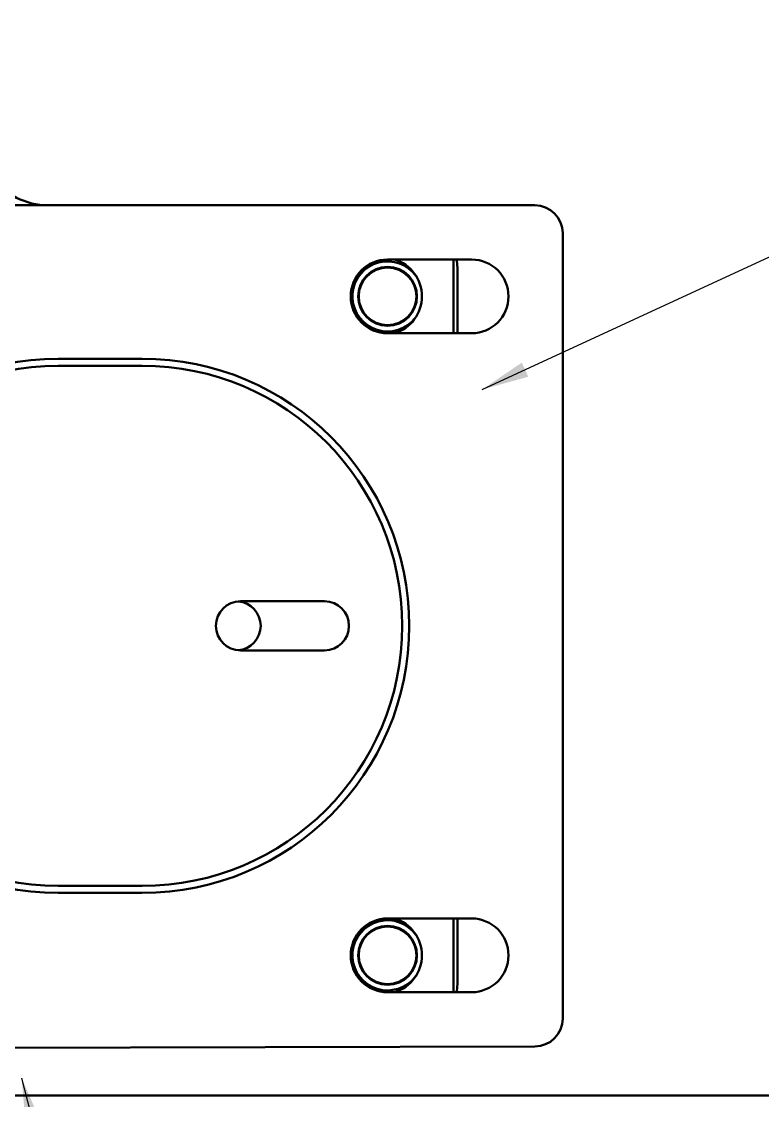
# Model space of a CAD drawing. Header units: millimetres. Extents: x -253 to 12701, y 1223 to 2077.
# Drawn here: x -3.5 to 48.2, y 1819.5 to 1894.7 of the extents above; entities that cross this region are included whole.
import ezdxf

# ---------------------------------------------------------------- set-up
doc = ezdxf.new("R2010")
doc.units = ezdxf.units.MM
doc.layers.add('NET DAM', color=7, linetype='Continuous', lineweight=50)
doc.layers.add('NET MANH', color=10, linetype='Continuous', lineweight=25)
doc.styles.get("Standard").update_dxf_attribs({"font": 'arial.ttf'})
doc.dimstyles.new('SLDDIMSTYLE0', dxfattribs={"dimtxt": 0.18, "dimasz": 3.302, "dimexe": 0, "dimexo": 0.0625, "dimgap": 0, "dimtad": 0, "dimtih": 1, "dimtoh": 1, "dimdec": 0, "dimrnd": 1e-09, "dimzin": 0, "dimdsep": 46, "dimtxsty": 'Standard', "dimsah": 1, "dimcen": 0.09, "dimadec": 0, "dimazin": 0, "dimtfac": 3.302, "dimtdec": 0, "dimtofl": 0, "dimtmove": 0, "dimatfit": 3, "dimfxl": 1, "dimfrac": 2, "dimtolj": 1, "dimtzin": 0, "dimarcsym": 0})

msp = doc.modelspace()

# ---------------------------------------------------------------- linework, layer by layer
at = {"layer": 'NET DAM', "color": 7}
for p, q in [((32.28683943876831, 1881.921832654664), (-64.51316056123142, 1881.921832654664)), ((34.24239499432451, 1825.210721543554), (34.24239499432451, 1879.966277099109)), ((22.02017277210189, 1878.137832654664), (27.88683943876867, 1878.137832654664)), ((26.6157283276566, 1872.994721543553), (26.6157283276566, 1878.137832654664)), ((26.90906166099057, 1877.521832654664), (26.90906166099057, 1872.994721543554)), ((23.70563003760481, 1873.795813191499), (24.01240856469803, 1874.149836070092)), ((27.88683943876867, 1872.994721543553), (22.02017277210189, 1872.994721543553)), ((-0.9576050056753047, 1871.215165987997), (4.909061660990574, 1871.215165987997)), ((-0.9576050056753047, 1870.726277099109), (4.909061660990574, 1870.726277099109)), ((17.62017277210225, 1854.299610432442), (11.75350610543546, 1854.299610432442)), ((11.75350610543546, 1850.87738821022), (17.62017277210225, 1850.87738821022)), ((4.909061660990574, 1834.450721543553), (-0.9576050056753047, 1834.450721543553)), ((4.909061660990574, 1833.961832654664), (-0.9576050056753047, 1833.961832654664)), ((22.02017277210189, 1832.182277099108), (27.88683943876867, 1832.182277099108)), ((26.6157283276566, 1827.039165987997), (26.6157283276566, 1832.182277099108)), ((26.90906166099057, 1832.182277099109), (26.90906166099057, 1827.655165987997)), ((23.7056300376039, 1827.840257635944), (24.01238070497084, 1828.194241330421)), ((27.88683943876867, 1827.039165987997), (22.02017277210189, 1827.039165987997)), ((-28.11169846689472, 1819.832943765781), (55.26461721654732, 1819.832943765781))]:
    msp.add_line(p, q, dxfattribs=at)
at = {"layer": 'NET DAM'}
msp.add_line((32.28683943876831, 1823.255165987998), (-9.025040373166576, 1823.15738821022), dxfattribs=at)
at = {"layer": 'NET DAM', "color": 7, "flags": 128}
for points in [[(26.84365239297722, 1878.137832654664), (26.85269848350754, 1878.094097599245), (26.90906166099057, 1877.521832654664)], [(26.90906166099057, 1827.655165987997), (26.85269848350754, 1827.082901043417), (26.84365239297722, 1827.039165987998)]]:
    msp.add_lwpolyline(points, dxfattribs=at)
at = {"layer": 'NET DAM', "color": 7}
for centre, radius in [((22.02017277210643, 1875.56627709911), 2.053333333333264), ((22.02017277210643, 1875.566277099111), 2.009333333333307), ((22.02017277210552, 1829.610721543555), 2.053333333333337), ((22.02017277210643, 1829.610721543555), 2.009333333333307)]:
    msp.add_circle(centre, radius, dxfattribs=at)
for centre, radius, start, end in [((-1.657709192665152, 1886.810721543553), 4.888888888888879, 216.5860756592058, 270), ((32.28683943876831, 1879.966277099109), 1.955555555555511, 0, 90), ((22.02017277210189, 1875.566277099108), 2.571555555555551, 90, 270), ((22.02017277210643, 1875.56627709911), 2.444444444444467, 35.41207842802812, 313.5909574718983), ((21.72683943876882, 1875.566277099108), 2.688888888888933, 286.9884574660659, 73.01154253393409), ((27.88683943876867, 1875.566277099108), 2.571555555555551, 270, 90), ((-0.9576050056753047, 1852.588499321331), 18.62666666666664, 90, 270), ((4.909061660990574, 1852.588499321331), 18.62666666666664, 270, 90), ((-0.9576050056753047, 1852.588499321331), 18.13777777777786, 90, 270), ((4.909061660990574, 1852.588499321331), 18.13777777777786, 270, 90), ((11.75350610543546, 1852.588499321331), 1.711111111111123, 90, 270), ((11.46017277210149, 1852.588499321331), 1.711111111111172, 274.9164907634707, 85.08352489149537), ((17.62017277210225, 1852.588499321331), 1.711111111111123, 270, 90), ((22.02017277210189, 1829.610721543554), 2.571555555555651, 90, 270), ((21.72683943876882, 1829.610721543554), 2.688888888889036, 286.9884574660659, 73.01154253393409), ((27.88683943876867, 1829.610721543554), 2.571555555555451, 270, 90), ((22.02017277210552, 1829.610721543555), 2.444444444444499, 35.41322958150805, 313.5909574718983), ((32.28683943876831, 1825.210721543554), 1.955555555555611, 270, 0)]:
    msp.add_arc(centre, radius, start, end, dxfattribs=at)

# ---------------------------------------------------------------- leaders
at = {"layer": 'NET MANH'}
for points in [[(28.61506059529756, 1869.071020778015), (153.2849425762192, 1926.630573059673)], [(-3.508796121066098, 1821.055165988003), (20.12681281356117, 1729.131640040754)]]:
    msp.add_leader(points, dimstyle='SLDDIMSTYLE0', dxfattribs=at)

doc.saveas('drawing.dxf')
